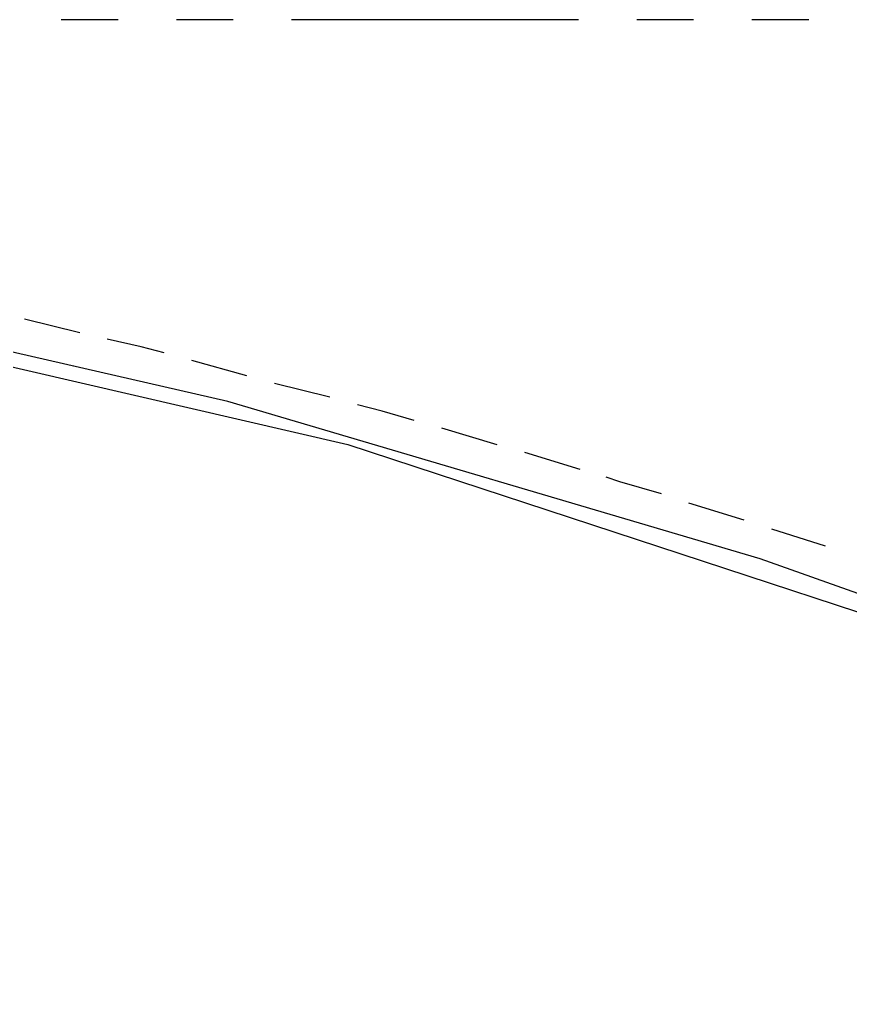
# Model space of a CAD drawing. Header units: feet. Extents: x -84 to 198, y -22 to 181.
# Drawn here: x 113.12 to 120.33, y 151.64 to 160.26 of the extents above; entities that cross this region are included whole.
import ezdxf

# ---------------------------------------------------------------- set-up
doc = ezdxf.new("R2010")
doc.units = ezdxf.units.FT
doc.layers.add('A-AREA-COMUN', color=252, linetype='CONTINUOUS')
doc.layers.add('A-LINEA', color=7, linetype='CONTINUOUS')

msp = doc.modelspace()

# ---------------------------------------------------------------- linework, layer by layer
at = {"layer": 'A-AREA-COMUN'}
for points in [[(133.888, 150.7733), (131.12, 151.4133), (130.048, 151.4133), (124.512, 153.8133), (119.552, 155.5733), (114.928, 156.9422), (109.568, 158.1689), (103.76, 159.1289), (97.6, 159.7333), (90.24, 159.8933), (85.2, 159.6622), (78.48, 158.8978), (72.832, 157.8489), (66.848, 156.3378), (60.88, 154.3822), (56, 152.4089)], [(92.64, 127.5733), (96.768, 144.9422), (90.56, 146.3822), (90.432, 147.5733), (90.72, 148.7289), (87.12, 149.6178), (87.12, 150.5778), (87.76, 153.1733), (87.36, 153.2089), (87.36, 153.9733), (83.648, 153.9733), (83.232, 159.3778), (88.608, 159.7689), (95.328, 159.7689), (101.84, 159.2889), (108.128, 158.3822), (115.968, 156.5689), (123.872, 153.9733), (128.288, 152.2133), (134.048, 149.3333)]]:
    msp.add_lwpolyline(points, dxfattribs=at)
at = {"layer": 'A-LINEA'}
for p, q in [((113.9733, 160.2578), (113.48, 160.2578)), ((114.9733, 160.2578), (114.48, 160.2578)), ((117.9733, 160.2578), (115.48, 160.2578)), ((118.9733, 160.2578), (118.48, 160.2578)), ((119.9733, 160.2578), (119.48, 160.2578)), ((113.64, 157.5378), (113.16, 157.6578)), ((115.0933, 157.1644), (114.6133, 157.2978)), ((115.8133, 156.9778), (115.3333, 157.0978)), ((117.2667, 156.5644), (116.7867, 156.7111)), ((117.9867, 156.3511), (117.5067, 156.4978)), ((119.4133, 155.9111), (118.9333, 156.0578)), ((120.12, 155.6844), (119.6533, 155.8311))]:
    msp.add_line(p, q, dxfattribs=at)
for points in [[(114.3733, 157.3644), (114.1733, 157.4178), (113.88, 157.4844)], [(116.5467, 156.7778), (116.2667, 156.8578), (116.0533, 156.9111)], [(118.6933, 156.1378), (118.3333, 156.2444), (118.2133, 156.2844)]]:
    msp.add_lwpolyline(points, dxfattribs=at)

doc.saveas('drawing.dxf')
